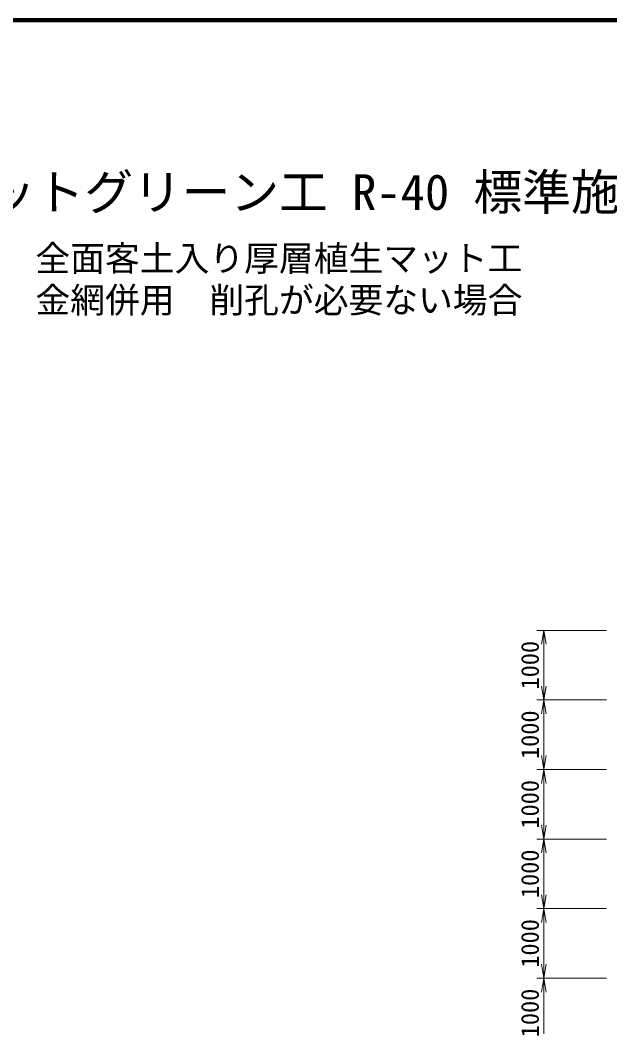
# Model space of a CAD drawing. Units: millimetres, scale not verified. Extents: x 690 to 40690, y 684 to 28809.
# Drawn here: x 17294 to 25772, y 13910 to 28384 of the extents above; entities that cross this region are included whole.
import ezdxf
from ezdxf.enums import TextEntityAlignment as Align

# ---------------------------------------------------------------- set-up
doc = ezdxf.new("R2010")
doc.units = ezdxf.units.MM
doc.header["$LTSCALE"] = 100
doc.layers.add('C-STR-DIM', color=1, linetype='Continuous', lineweight=13)
doc.layers.add('C-TTL', color=2, linetype='Continuous', lineweight=140)
doc.layers.add('C-TTL-TXT', color=3, linetype='Continuous')
doc.styles.add('ＭＳ ゴシック', font='')
doc.styles.get('ＭＳ ゴシック').set_extended_font_data('MS Gothic')

msp = doc.modelspace()

# ---------------------------------------------------------------- linework, layer by layer
at = {"layer": 'C-STR-DIM'}
for p, q in [((25721.9, 19610), (24723.1, 19610)), ((24823.1, 19610), (24823.1, 18610)), ((25721.9, 18610), (24723.1, 18610)), ((25721.9, 18610), (24723.1, 18610)), ((24823.1, 18610), (24823.1, 17610)), ((25721.9, 17610), (24723.1, 17610)), ((25721.9, 17610), (24723.1, 17610)), ((24823.1, 17610), (24823.1, 16610)), ((25721.9, 16610), (24723.1, 16610)), ((25721.9, 16610), (24723.1, 16610)), ((24823.1, 16610), (24823.1, 15610)), ((25721.9, 15610), (24723.1, 15610)), ((25721.9, 15610), (24723.1, 15610)), ((24823.1, 15610), (24823.1, 14610)), ((25721.9, 14610), (24723.1, 14610)), ((25721.9, 14610), (24723.1, 14610)), ((24823.1, 14610), (24823.1, 13610))]:
    msp.add_line(p, q, dxfattribs=at)
for points in [[(24856.4, 19410), (24823.1, 19610), (24789.8, 19410)], [(24789.8, 18810), (24823.1, 18610), (24856.4, 18810)], [(24856.4, 18410), (24823.1, 18610), (24789.8, 18410)], [(24789.8, 17810), (24823.1, 17610), (24856.4, 17810)], [(24856.4, 17410), (24823.1, 17610), (24789.8, 17410)], [(24789.8, 16810), (24823.1, 16610), (24856.4, 16810)], [(24856.4, 16410), (24823.1, 16610), (24789.8, 16410)], [(24789.8, 15810), (24823.1, 15610), (24856.4, 15810)], [(24856.4, 15410), (24823.1, 15610), (24789.8, 15410)], [(24789.8, 14810), (24823.1, 14610), (24856.4, 14810)], [(24856.4, 14410), (24823.1, 14610), (24789.8, 14410)]]:
    msp.add_lwpolyline(points, dxfattribs=at)
at = {"layer": 'C-TTL'}
msp.add_lwpolyline([(690.4, 684.1), (40690.4, 684.1), (40690.4, 28384.1), (690.4, 28384.1)], close=True, dxfattribs=at)

# ---------------------------------------------------------------- texts
at = {"layer": 'C-STR-DIM', "color": 7, "style": 'ＭＳ ゴシック'}
for p in [(24623.1, 19110), (24623.1, 18110), (24623.1, 17110), (24623.1, 16110), (24623.1, 15110), (24623.1, 14110)]:
    msp.add_text('1000', height=256.6, rotation=90, dxfattribs=at).set_placement(p, align=Align.MIDDLE_CENTER)
at = {"layer": 'C-TTL-TXT', "style": 'ＭＳ ゴシック'}
for s, height, p in [('リブマットグリーン工 R-40 標準施工図', 513.2, (21014.2, 26169.1)), ('全面客土入り厚層植生マット工', 366.6, (21014.2, 25143.1)), ('金網併用\u3000削孔が必要ない場合', 366.6, (21014.2, 24543.1))]:
    msp.add_text(s, height=height, dxfattribs=at).set_placement(p, align=Align.TOP_CENTER)

doc.saveas('drawing.dxf')
